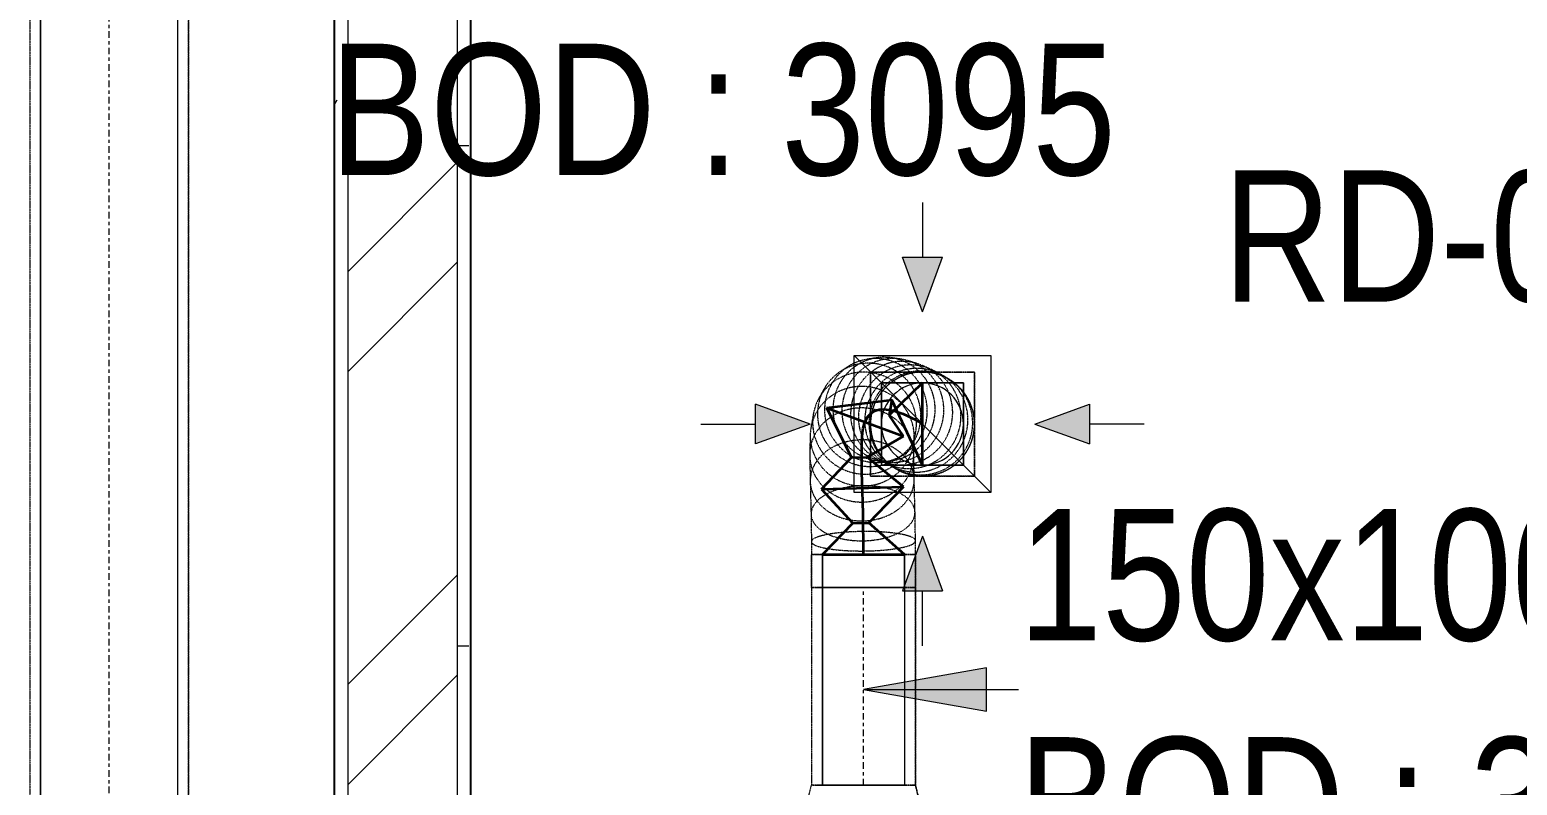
# Model space of a CAD drawing. Header units: inches. Extents: x -83664 to 20107, y -47222 to 19398.
# Drawn here: x 2297 to 5014, y -22199 to -20819 of the extents above; entities that cross this region are included whole.
import ezdxf

# ---------------------------------------------------------------- set-up
doc = ezdxf.new("R2010")
doc.units = ezdxf.units.IN
doc.header["$MEASUREMENT"] = 0
doc.linetypes.add('Center', pattern=[29.999999, 12, -6, 6, -6])
doc.linetypes.add('Hidden 0_50', pattern=[1.0584, 0.5292, -0.5292])
for name, color, linetype, lineweight in [('A-DETL-GENF', 7, 'Continuous', 9), ('A-WALL', 7, 'Continuous', 9), ('A-WALL-PATT', 7, 'Continuous', 25), ('G-ANNO-TEXT', 7, 'Continuous', 9), ('M-HVAC-CDFF', 7, 'Continuous', 9), ('M-HVAC-DUCT-CNTR', 7, 'Center', 9), ('M-HVAC-DUCT-IDEN', 7, 'Continuous', 18)]:
    doc.layers.add(name, color=color, linetype=linetype, lineweight=lineweight)
doc.layers.add('M-HVAC-DUCT', color=7, linetype='Continuous', lineweight=9, true_color=0xffe97f)
doc.layers.add('M-HVAC-DUCT-PATT', color=7, linetype='Continuous', lineweight=35, true_color=0x007f00)
doc.styles.add('Arial Narrow_21', font='ARIALN.TTF', dxfattribs={"height": 240})
pattern_1 = [(0, (0, 0), (1219.2, 304.8), [50.292, -864.108, 50.292, -864.108, -4876.8]), (0, (0, 0), (1219.2, 304.8), [-1828.8, 50.292, -1778.508, 50.292, -864.108, -2133.6]), (0, (0, 0), (1219.2, 304.8), [-4572, 50.292, -559.308, 50.292, -1473.708]), (120, (457.2, 152.4), (-873.56454, 903.45817), [50.292, -864.108, 50.292, -864.108, -4876.8]), (120, (457.2, 152.4), (-873.56454, 903.45817), [-1828.8, 50.292, -1778.508, 50.292, -864.108, -2133.6]), (120, (457.2, 152.4), (-873.56454, 903.45817), [-4572, 50.292, -559.308, 50.292, -1473.708]), (240, (609.6, 762), (-345.63546, -1208.25817), [50.292, -864.108, 50.292, -864.108, -4876.8]), (240, (609.6, 762), (-345.63546, -1208.25817), [-1828.8, 50.292, -1778.508, 50.292, -864.108, -2133.6]), (240, (609.6, 762), (-345.63546, -1208.25817), [-4572, 50.292, -559.308, 50.292, -1473.708])]

# ---------------------------------------------------------------- blocks, each defined once
blk = doc.blocks.new('GCE-AT-Return Air Rectangular Diffuser - 150x150-7395131-FIRST FLOOR AC CONDITIONING LAYOUT - PART A')
at = {"layer": 'A-DETL-GENF', "true_color": 0xff00ff}
for points in [[(0, 205), (36.4, 305), (-36.4, 305)], [(-305, -36.4), (-205, 0), (-305, 36.4)], [(305, -36.4), (305, 36.4), (205, 0)], [(36.4, -305), (0, -205), (-36.4, -305)]]:
    blk.add_hatch(color=6, dxfattribs=at).paths.add_polyline_path(points)
at = {"layer": 'A-DETL-GENF', "color": 6, "true_color": 0xff00ff}
for p, q in [((0, 405), (0, 305)), ((0, 205), (-36.4, 305)), ((-36.4, 305), (36.4, 305)), ((0, 205), (36.4, 305)), ((-125, 125), (125, 125)), ((-125, -125), (-125, 125)), ((-125, 125), (125, -125)), ((125, 125), (125, -125)), ((-205, 0), (-305, 36.4)), ((-305, -36.4), (-305, 36.4)), ((205, 0), (305, 36.4)), ((305, 36.4), (305, -36.4)), ((405, 0), (305, 0)), ((-405, 0), (-305, 0)), ((-205, 0), (-305, -36.4)), ((205, 0), (305, -36.4)), ((125, -125), (-125, -125)), ((0, -205), (-36.4, -305)), ((0, -205), (36.4, -305)), ((-36.4, -305), (36.4, -305)), ((0, -405), (0, -305))]:
    blk.add_line(p, q, dxfattribs=at)
blk = doc.blocks.new('M_Rectangular to Round Transition - Angle - 45 Degree-7646591-FIRST FLOOR AC CONDITIONING LAYOUT - PART A')
at = {"layer": 'M-HVAC-DUCT', "color": 6, "true_color": 0xff00ff}
for p, q in [((0, 75), (60.4, 75)), ((60.4, 75), (0, 75)), ((0, 75), (0, -75)), ((0, -75), (0, 75)), ((60.4, 0), (60.4, 75)), ((60.4, 0), (60.4, 75)), ((60.4, -75), (60.4, 0)), ((60.4, -75), (60.4, 0)), ((0, -75), (60.4, -75)), ((60.4, -75), (0, -75))]:
    blk.add_line(p, q, dxfattribs=at)
blk = doc.blocks.new('M_Rectangular to Round Transition - Angle - 45 Degree-6761975-FIRST FLOOR AC CONDITIONING LAYOUT - PART A')
at = {"layer": 'M-HVAC-DUCT', "color": 6, "true_color": 0xff00ff}
for p, q in [((124935.4, 86772.7), (124860.4, 86772.7)), ((124860.4, 86772.7), (124860.4, 86697.7)), ((124860.4, 86772.7), (125010.4, 86772.7)), ((124860.4, 86622.7), (124860.4, 86772.7)), ((125010.4, 86772.7), (124935.4, 86772.7)), ((125010.4, 86697.7), (125010.4, 86772.7)), ((125010.4, 86772.7), (125010.4, 86622.7)), ((124860.4, 86697.7), (124860.4, 86622.7)), ((125010.4, 86622.7), (125010.4, 86697.7)), ((124860.4, 86622.7), (124935.4, 86622.7)), ((125010.4, 86622.7), (124860.4, 86622.7)), ((124935.4, 86622.7), (125010.4, 86622.7))]:
    blk.add_line(p, q, dxfattribs=at)
for start, end in [(90, 180), (0, 90), (180, 270), (270, 0)]:
    blk.add_arc((124935.4, 86697.7), 75, start, end, dxfattribs=at)
blk = doc.blocks.new('TEMW-SMBZ-HO-BM-HVAC-00002_rvt-1-FIRST FLOOR AC CONDITIONING LAYOUT - PART A')
at = {"layer": 'M-HVAC-DUCT', "color": 30, "linetype": 'Hidden 0_50', "true_color": 0xff7f00}
for p, q in [((153753.2, 78801), (153753.2, 75738.2)), ((153753.2, 78801), (153753.2, 75738.2)), ((154043.2, 75738.2), (154043.2, 78801)), ((154043.2, 78801), (154043.2, 75738.2))]:
    blk.add_line(p, q, dxfattribs=at)
at = {"layer": 'M-HVAC-DUCT', "color": 30, "true_color": 0xff7f00}
for p, q in [((153773.2, 75738.2), (153773.2, 78801)), ((153773.2, 78801), (153773.2, 75738.2)), ((154023.2, 78801), (154023.2, 75738.2)), ((154023.2, 78801), (154023.2, 75738.2))]:
    blk.add_line(p, q, dxfattribs=at)
at = {"layer": 'M-HVAC-DUCT', "color": 6, "linetype": 'Hidden 0_50', "true_color": 0xff00ff}
for p, q in [((155300.9, 76953.7), (155285.1, 76951.3)), ((155343.2, 76951.5), (155326.3, 76953.8)), ((155374.9, 76943), (155358.3, 76948.2)), ((155248.3, 76937.6), (155235, 76929)), ((155384.4, 76927.7), (155289.4, 76927.7)), ((155289.4, 76927.7), (155289.4, 76832.7)), ((155289.4, 76737.7), (155289.4, 76927.7)), ((155289.4, 76927.7), (155479.4, 76927.7)), ((155399.2, 76932.9), (155384.2, 76939.5)), ((155479.4, 76927.7), (155384.4, 76927.7)), ((155417.6, 76923.5), (155405.3, 76930)), ((155430.1, 76916.2), (155421.8, 76921.1)), ((155436, 76912.4), (155433, 76914.3)), ((155479.4, 76832.7), (155479.4, 76927.7)), ((155479.4, 76927.7), (155479.4, 76737.7)), ((155204.4, 76896.5), (155195.3, 76880.1)), ((155185, 76851.4), (155180.6, 76826.2)), ((155289.4, 76832.7), (155289.4, 76737.7)), ((155479.4, 76737.7), (155479.4, 76832.7)), ((155179.3, 76813.7), (155178.3, 76778.4)), ((155368, 76794.6), (155371.9, 76817.2)), ((155368.3, 76773.8), (155369.2, 76807.1)), ((155339, 76770), (155350.3, 76777.3)), ((155361.7, 76788.5), (155369.5, 76802.5)), ((155369.2, 76731.7), (155368.3, 76777.5)), ((155178.3, 76774.6), (155179.3, 76727.7)), ((155301.9, 76765.4), (155317.3, 76763.3)), ((155302.1, 76766.7), (155317.7, 76761.8)), ((155308.4, 76765.3), (155322.8, 76759)), ((155313.5, 76763.5), (155327.4, 76765.5)), ((155316.7, 76761.9), (155328.7, 76755.6)), ((155324.4, 76758), (155332.6, 76753.1)), ((155329.6, 76754.9), (155332.7, 76753)), ((155179.3, 76727.4), (155180.8, 76667.6)), ((155289.4, 76737.7), (155384.4, 76737.7)), ((155479.4, 76737.7), (155289.4, 76737.7)), ((155370.7, 76671.7), (155369.2, 76732)), ((155384.4, 76737.7), (155479.4, 76737.7)), ((155371.5, 76619.3), (155370.7, 76671.5)), ((155180.8, 76667.9), (155181.5, 76617.8)), ((155181.5, 76617.8), (155181.5, 76594.3)), ((155371.5, 76594.3), (155371.5, 76619.2)), ((155181.5, 76594.3), (155371.5, 76594.3)), ((155181.5, 76594.3), (155371.5, 76594.3)), ((155181.5, 76533.9), (155181.5, 76594.3)), ((155181.5, 76594.3), (155181.5, 76533.9)), ((155276.5, 76594.3), (155181.5, 76594.3)), ((155276.5, 76594.3), (155181.5, 76594.3)), ((155371.5, 76594.3), (155276.5, 76594.3)), ((155371.5, 76594.3), (155276.5, 76594.3)), ((155371.5, 76533.9), (155371.5, 76594.3)), ((155371.5, 76594.3), (155371.5, 76533.9)), ((155371.5, 76533.9), (155181.5, 76533.9)), ((155181.5, 76533.9), (155371.5, 76533.9)), ((155181.5, 76533.9), (155181.5, 76172.7)), ((155181.5, 76533.9), (155181.5, 76172.7)), ((155371.5, 76533.9), (155181.5, 76533.9)), ((155181.5, 76533.9), (155371.5, 76533.9)), ((155371.5, 76172.7), (155371.5, 76533.9)), ((155371.5, 76533.9), (155371.5, 76172.7)), ((155131.5, 75972.7), (155181.5, 76172.7)), ((155131.5, 75972.7), (155181.5, 76172.7)), ((155371.5, 76172.7), (155181.5, 76172.7)), ((155181.5, 76172.7), (155371.5, 76172.7)), ((155371.5, 76172.7), (155181.5, 76172.7)), ((155181.5, 76172.7), (155371.5, 76172.7)), ((155421.5, 75972.7), (155371.5, 76172.7)), ((155371.5, 76172.7), (155421.5, 75972.7))]:
    blk.add_line(p, q, dxfattribs=at)
at = {"layer": 'M-HVAC-DUCT', "color": 6, "true_color": 0xff00ff}
for p, q in [((155201.5, 76533.9), (155351.5, 76533.9)), ((155351.5, 76533.9), (155201.5, 76533.9)), ((155201.5, 76172.7), (155201.5, 76533.9)), ((155201.5, 76533.9), (155201.5, 76172.7)), ((155351.5, 76533.9), (155351.5, 76172.7)), ((155351.5, 76533.9), (155351.5, 76172.7)), ((155201.5, 76172.7), (155351.5, 76172.7)), ((155351.5, 76172.7), (155201.5, 76172.7))]:
    blk.add_line(p, q, dxfattribs=at)
at = {"layer": 'M-HVAC-DUCT', "color": 6, "linetype": 'Hidden 0_50', "true_color": 0xff00ff}
for start, end in [(358.4267, 178.4267), (90, 180), (0, 90), (178.4267, 358.4267), (180, 270), (270, 0)]:
    blk.add_arc((155384.4, 76832.7), 95, start, end, dxfattribs=at)
for points in [[(155381.4, 76848.2), (155381.4, 76856.5), (155379.2, 76873), (155369.6, 76896.1), (155354.4, 76916.1), (155334.6, 76931.5), (155311.5, 76941.3), (155286.8, 76944.9), (155262.1, 76942), (155239.1, 76932.7), (155219.3, 76917.8), (155204.2, 76898.3), (155194.7, 76875.4), (155192.5, 76858.9), (155192.6, 76850.7)], [(155393.2, 76855.8), (155393.2, 76864.1), (155391.2, 76880.7), (155381.9, 76904), (155366.9, 76924.1), (155347.4, 76939.7), (155324.5, 76949.7), (155300, 76953.4), (155275.4, 76950.5), (155252.4, 76941.3), (155232.7, 76926.4), (155217.4, 76906.8), (155207.8, 76883.8), (155205.5, 76867.3), (155205.4, 76859)], [(155407.5, 76857.9), (155407.7, 76866.2), (155405.8, 76882.8), (155396.8, 76906.2), (155382.1, 76926.3), (155362.8, 76942), (155340.2, 76952), (155315.8, 76955.7), (155291.3, 76952.8), (155268.3, 76943.7), (155248.5, 76928.7), (155233.2, 76909.1), (155223.3, 76886.1), (155220.9, 76869.5), (155220.8, 76861.2)], [(155423.4, 76855.8), (155423.6, 76864.1), (155421.9, 76880.7), (155413, 76904), (155398.6, 76924.1), (155379.5, 76939.7), (155357, 76949.7), (155332.7, 76953.4), (155308.2, 76950.6), (155285.3, 76941.4), (155265.4, 76926.5), (155249.9, 76906.8), (155239.9, 76883.9), (155237.3, 76867.3), (155237.1, 76859.1)], [(155439.5, 76850.7), (155439.8, 76859), (155438.1, 76875.6), (155429.4, 76898.9), (155415.1, 76919), (155396, 76934.5), (155373.6, 76944.5), (155349.2, 76948.2), (155324.7, 76945.4), (155301.7, 76936.2), (155281.7, 76921.3), (155266.1, 76901.8), (155256, 76878.8), (155253.3, 76862.3), (155253.1, 76854)], [(155454.6, 76844.1), (155454.9, 76852.4), (155453.3, 76868.9), (155444.6, 76892.2), (155430.2, 76912.3), (155411.1, 76927.9), (155388.5, 76938), (155364.1, 76941.7), (155339.5, 76938.9), (155316.4, 76929.8), (155296.3, 76915), (155280.6, 76895.4), (155270.4, 76872.5), (155267.7, 76856), (155267.4, 76847.8)], [(155373.3, 76833.8), (155373.2, 76841.9), (155370.9, 76858.2), (155361.1, 76881), (155345.7, 76900.6), (155325.7, 76915.7), (155302.5, 76925.2), (155277.7, 76928.6), (155252.9, 76925.5), (155229.8, 76916.2), (155210.1, 76901.3), (155195, 76881.9), (155185.6, 76859.2), (155183.6, 76843), (155183.7, 76834.8)], [(155467.3, 76837.4), (155467.6, 76845.7), (155465.9, 76862.2), (155457.2, 76885.6), (155442.6, 76905.8), (155423.4, 76921.4), (155400.7, 76931.5), (155376.1, 76935.4), (155351.4, 76932.7), (155328.1, 76923.6), (155307.9, 76908.8), (155292.1, 76889.3), (155281.8, 76866.4), (155279.2, 76850), (155278.9, 76841.7)], [(155476.1, 76832.1), (155476.3, 76840.4), (155474.6, 76857), (155465.7, 76880.4), (155451.1, 76900.7), (155431.6, 76916.5), (155408.8, 76926.7), (155384.1, 76930.6), (155359.2, 76928), (155335.8, 76919), (155315.5, 76904.3), (155299.7, 76884.8), (155289.4, 76861.9), (155286.8, 76845.4), (155286.6, 76837.1)], [(155479.3, 76830.1), (155479.5, 76838.3), (155477.8, 76855), (155468.9, 76878.4), (155454.1, 76898.7), (155434.7, 76914.5), (155411.8, 76924.8), (155387, 76928.7), (155362, 76926.1), (155338.6, 76917.2), (155318.3, 76902.5), (155302.5, 76883), (155292.3, 76860.1), (155289.6, 76843.6), (155289.4, 76835.3)], [(155369.3, 76810.7), (155369.2, 76818.7), (155366.8, 76834.5), (155356.9, 76856.7), (155341.4, 76875.7), (155321.3, 76890.2), (155298, 76899.3), (155273.1, 76902.4), (155248.3, 76899.2), (155225.2, 76889.9), (155205.5, 76875.2), (155190.5, 76856.1), (155181.2, 76833.9), (155179.2, 76818), (155179.3, 76810)], [(155368.3, 76777.2), (155368.2, 76784.7), (155365.8, 76799.7), (155355.8, 76820.6), (155340.3, 76838.4), (155320.2, 76852), (155296.9, 76860.4), (155272, 76863.1), (155247.1, 76859.8), (155224.1, 76850.8), (155204.4, 76836.8), (155189.4, 76818.6), (155180.1, 76797.5), (155178.2, 76782.4), (155178.3, 76774.9)], [(155205.4, 76859), (155205.4, 76850.7), (155207.4, 76834.1), (155216.7, 76810.8), (155231.7, 76790.7), (155251.2, 76775.1), (155274, 76765.1), (155298.6, 76761.4), (155323.2, 76764.3), (155346.2, 76773.5), (155365.9, 76788.4), (155381.2, 76808), (155390.8, 76831), (155393.1, 76847.5), (155393.2, 76855.8)], [(155220.8, 76861.2), (155220.6, 76853), (155222.5, 76836.3), (155231.5, 76813), (155246.2, 76792.8), (155265.5, 76777.2), (155288.1, 76767.2), (155312.5, 76763.5), (155337, 76766.3), (155360, 76775.5), (155379.8, 76790.4), (155395.1, 76810.1), (155405, 76833.1), (155407.4, 76849.6), (155407.5, 76857.9)], [(155237.1, 76859.1), (155236.9, 76850.8), (155238.6, 76834.2), (155247.4, 76810.8), (155261.9, 76790.7), (155281, 76775.1), (155303.5, 76765.1), (155327.8, 76761.4), (155352.3, 76764.3), (155375.2, 76773.5), (155395.1, 76788.4), (155410.6, 76808), (155420.6, 76831), (155423.2, 76847.5), (155423.4, 76855.8)], [(155183.7, 76834.8), (155183.7, 76826.7), (155186, 76810.4), (155195.8, 76787.6), (155211.2, 76768), (155231.2, 76752.9), (155254.4, 76743.4), (155279.3, 76740), (155304.1, 76743.1), (155327.1, 76752.4), (155346.9, 76767.3), (155361.9, 76786.7), (155371.3, 76809.4), (155373.4, 76825.6), (155373.3, 76833.8)], [(155192.6, 76850.7), (155192.6, 76842.5), (155194.8, 76826), (155204.4, 76802.9), (155219.6, 76782.9), (155239.4, 76767.5), (155262.4, 76757.6), (155287.2, 76754.1), (155311.9, 76757), (155334.9, 76766.2), (155354.6, 76781.1), (155369.8, 76800.7), (155379.3, 76823.6), (155381.4, 76840), (155381.4, 76848.2)], [(155253.1, 76854), (155252.8, 76845.8), (155254.4, 76829.2), (155263.2, 76805.9), (155277.5, 76785.8), (155296.6, 76770.2), (155319, 76760.2), (155343.3, 76756.6), (155367.8, 76759.4), (155390.9, 76768.6), (155410.9, 76783.4), (155426.5, 76803), (155436.6, 76826), (155439.2, 76842.5), (155439.5, 76850.7)], [(155267.4, 76847.8), (155267.1, 76839.5), (155268.7, 76822.9), (155277.4, 76799.7), (155291.8, 76779.5), (155311, 76763.9), (155333.5, 76753.9), (155357.9, 76750.2), (155382.5, 76753), (155405.6, 76762.1), (155425.8, 76776.9), (155441.4, 76796.5), (155451.7, 76819.4), (155454.4, 76835.8), (155454.6, 76844.1)], [(155278.9, 76841.7), (155278.6, 76833.4), (155280.3, 76816.8), (155289.1, 76793.5), (155303.6, 76773.3), (155322.9, 76757.6), (155345.6, 76747.5), (155370.1, 76743.7), (155394.9, 76746.4), (155418.2, 76755.5), (155438.4, 76770.2), (155454.1, 76789.7), (155464.4, 76812.6), (155467.1, 76829.1), (155467.3, 76837.4)], [(155286.6, 76837.1), (155286.3, 76828.8), (155288, 76812.2), (155296.9, 76788.8), (155311.6, 76768.5), (155331, 76752.8), (155353.9, 76742.6), (155378.6, 76738.6), (155403.5, 76741.3), (155426.9, 76750.2), (155447.2, 76765), (155463, 76784.5), (155473.2, 76807.4), (155475.9, 76823.9), (155476.1, 76832.1)], [(155289.4, 76835.3), (155289.2, 76827), (155290.9, 76810.4), (155299.8, 76786.9), (155314.6, 76766.6), (155334, 76750.8), (155356.9, 76740.6), (155381.7, 76736.6), (155406.7, 76739.2), (155430.1, 76748.2), (155450.4, 76762.9), (155466.2, 76782.4), (155476.4, 76805.3), (155479.1, 76821.8), (155479.3, 76830.1)], [(155179.3, 76810), (155179.4, 76802.1), (155181.8, 76786.2), (155191.7, 76764.1), (155207.2, 76745.1), (155227.3, 76730.5), (155250.6, 76721.4), (155275.5, 76718.4), (155300.3, 76721.6), (155323.4, 76730.9), (155343.1, 76745.6), (155358.1, 76764.7), (155367.4, 76786.9), (155369.4, 76802.8), (155369.3, 76810.7)], [(155178.3, 76774.9), (155178.4, 76767.4), (155180.8, 76752.5), (155190.8, 76731.6), (155206.3, 76713.8), (155226.4, 76700.2), (155249.8, 76691.8), (155274.7, 76689.1), (155299.5, 76692.4), (155322.5, 76701.3), (155342.2, 76715.4), (155357.2, 76733.6), (155366.5, 76754.7), (155368.4, 76769.7), (155368.3, 76777.2)], [(155369.2, 76731.4), (155369.1, 76737.9), (155366.7, 76750.8), (155356.9, 76768.7), (155341.4, 76783.9), (155321.3, 76795.4), (155298, 76802.5), (155273.1, 76804.6), (155248.3, 76801.6), (155225.2, 76793.7), (155205.5, 76781.5), (155190.5, 76765.7), (155181.1, 76747.4), (155179.2, 76734.5), (155179.2, 76728)], [(155179.2, 76728), (155179.3, 76721.5), (155181.7, 76708.7), (155191.6, 76690.8), (155207.1, 76675.6), (155227.2, 76664), (155250.4, 76657), (155275.3, 76654.9), (155300.2, 76657.8), (155323.2, 76665.7), (155343, 76678), (155358, 76693.8), (155367.3, 76712), (155369.3, 76724.9), (155369.2, 76731.4)], [(155370.7, 76671.3), (155370.7, 76675.8), (155368.4, 76684.5), (155358.7, 76696.6), (155343.3, 76706.9), (155323.3, 76714.6), (155300.1, 76719.3), (155275.2, 76720.6), (155250.4, 76718.4), (155227.3, 76712.9), (155207.4, 76704.5), (155192.3, 76693.7), (155182.8, 76681.2), (155180.7, 76672.5), (155180.8, 76668)], [(155180.8, 76668), (155180.8, 76663.6), (155183.1, 76654.9), (155192.8, 76642.8), (155208.2, 76632.5), (155228.1, 76624.7), (155251.4, 76620.1), (155276.3, 76618.8), (155301.1, 76620.9), (155324.2, 76626.4), (155344, 76634.9), (155359.2, 76645.7), (155368.7, 76658.1), (155370.8, 76666.9), (155370.7, 76671.3)], [(155371.5, 76619.2), (155371.5, 76620.8), (155369.4, 76623.9), (155359.8, 76628.2), (155344.5, 76631.8), (155324.6, 76634.5), (155301.4, 76636.1), (155276.5, 76636.5), (155251.7, 76635.7), (155228.5, 76633.8), (155208.6, 76630.8), (155193.3, 76626.9), (155183.7, 76622.5), (155181.5, 76619.4), (155181.5, 76617.8)], [(155181.5, 76617.8), (155181.5, 76616.2), (155183.7, 76613.2), (155193.3, 76608.9), (155208.6, 76605.3), (155228.5, 76602.6), (155251.7, 76600.9), (155276.5, 76600.5), (155301.4, 76601.3), (155324.6, 76603.3), (155344.5, 76606.3), (155359.8, 76610.1), (155369.4, 76614.6), (155371.5, 76617.6), (155371.5, 76619.2)]]:
    blk.add_open_spline(points, degree=3, dxfattribs=at)
at = {"layer": 'M-HVAC-DUCT-CNTR', "color": 30, "true_color": 0xff7f00}
blk.add_line((153898.2, 75738.2), (153898.2, 78801), dxfattribs=at)
at = {"layer": 'M-HVAC-DUCT-CNTR', "color": 6, "true_color": 0xff00ff}
blk.add_line((155276.5, 76172.7), (155276.5, 76533.9), dxfattribs=at)
at = {"layer": 'M-HVAC-DUCT-CNTR', "color": 6, "linetype": 'Continuous', "lineweight": 35, "true_color": 0xff00ff}
blk.add_open_spline([(155276.5, 76594.3), (155276.5, 76740), (155251.8, 76922.8), (155384.4, 76832.7), (155384.4, 76832.7)], degree=3, knots=[0, 0, 0, 0, 1.433711, 3.840433, 3.840433, 3.840433, 3.840433], dxfattribs=at)
at = {"layer": 'M-HVAC-DUCT-PATT', "color": 6, "true_color": 0xff00ff}
for p, q in [((155384.4, 76907.7), (155323.4, 76848.7)), ((155384.4, 76757.7), (155384.4, 76907.7)), ((155208.7, 76862.1), (155328.3, 76876.9)), ((155208.7, 76862.1), (155349.6, 76810.5)), ((155208.7, 76862.1), (155349.6, 76810.5)), ((155208.7, 76862.1), (155254.6, 76771.6)), ((155328.3, 76876.9), (155323.4, 76848.7)), ((155384.4, 76757.7), (155328.3, 76876.9)), ((155349.6, 76810.5), (155323.4, 76848.7)), ((155349.6, 76810.5), (155283.3, 76771.9)), ((155199.6, 76713.6), (155254.6, 76771.6)), ((155254.6, 76771.6), (155283.3, 76771.9)), ((155349.6, 76717.7), (155283.3, 76771.9)), ((155199.6, 76713.6), (155349.6, 76717.7)), ((155199.6, 76713.6), (155349.6, 76717.7)), ((155199.6, 76713.6), (155257.3, 76651.7)), ((155349.6, 76717.7), (155286.1, 76652.2)), ((155201.5, 76594.3), (155257.3, 76651.7)), ((155257.3, 76651.7), (155286.1, 76652.2)), ((155351.5, 76594.3), (155286.1, 76652.2)), ((155201.5, 76594.3), (155351.5, 76594.3)), ((155201.5, 76594.3), (155351.5, 76594.3))]:
    blk.add_line(p, q, dxfattribs=at)
at = {"layer": 'M-HVAC-CDFF', "color": 6, "linetype": 'Hidden 0_50', "lineweight": 9, "true_color": 0xff00ff}
blk.add_blockref('GCE-AT-Return Air Rectangular Diffuser - 150x150-7395131-FIRST FLOOR AC CONDITIONING LAYOUT - PART A', (155384.4, 76832.7), dxfattribs=at)
at = {"layer": 'M-HVAC-DUCT', "color": 6, "linetype": 'Hidden 0_50', "lineweight": 9, "true_color": 0xff00ff}
blk.add_blockref('M_Rectangular to Round Transition - Angle - 45 Degree-6761975-FIRST FLOOR AC CONDITIONING LAYOUT - PART A', (30448.9, -9865), dxfattribs=at)
at = {"layer": 'M-HVAC-DUCT', "color": 6, "linetype": 'Hidden 0_50', "lineweight": 9, "true_color": 0xff00ff, "rotation": 90}
blk.add_blockref('M_Rectangular to Round Transition - Angle - 45 Degree-7646591-FIRST FLOOR AC CONDITIONING LAYOUT - PART A', (155276.5, 76533.9), dxfattribs=at)
blk = doc.blocks.new('TEMW-SMBZ-HO-BM-HVAC-00002_rvt-2-FIRST FLOOR AC CONDITIONING LAYOUT - PART A')
at = {"layer": 'M-HVAC-DUCT', "color": 30, "linetype": 'Hidden 0_50', "true_color": 0xff7f00}
for p, q in [((153753.2, 78801), (153753.2, 75738.2)), ((153753.2, 78801), (153753.2, 75738.2)), ((154043.2, 75738.2), (154043.2, 78801)), ((154043.2, 78801), (154043.2, 75738.2))]:
    blk.add_line(p, q, dxfattribs=at)
at = {"layer": 'M-HVAC-DUCT', "color": 30, "true_color": 0xff7f00}
for p, q in [((153773.2, 75738.2), (153773.2, 78801)), ((153773.2, 78801), (153773.2, 75738.2)), ((154023.2, 78801), (154023.2, 75738.2)), ((154023.2, 78801), (154023.2, 75738.2))]:
    blk.add_line(p, q, dxfattribs=at)
at = {"layer": 'M-HVAC-DUCT', "color": 6, "linetype": 'Hidden 0_50', "true_color": 0xff00ff}
for p, q in [((155300.9, 76953.7), (155285.1, 76951.3)), ((155343.2, 76951.5), (155326.3, 76953.8)), ((155374.9, 76943), (155358.3, 76948.2)), ((155248.3, 76937.6), (155235, 76929)), ((155384.4, 76927.7), (155289.4, 76927.7)), ((155289.4, 76927.7), (155289.4, 76832.7)), ((155289.4, 76737.7), (155289.4, 76927.7)), ((155289.4, 76927.7), (155479.4, 76927.7)), ((155399.2, 76932.9), (155384.2, 76939.5)), ((155479.4, 76927.7), (155384.4, 76927.7)), ((155417.6, 76923.5), (155405.3, 76930)), ((155430.1, 76916.2), (155421.8, 76921.1)), ((155436, 76912.4), (155433, 76914.3)), ((155479.4, 76832.7), (155479.4, 76927.7)), ((155479.4, 76927.7), (155479.4, 76737.7)), ((155204.4, 76896.5), (155195.3, 76880.1)), ((155185, 76851.4), (155180.6, 76826.2)), ((155289.4, 76832.7), (155289.4, 76737.7)), ((155479.4, 76737.7), (155479.4, 76832.7)), ((155179.3, 76813.7), (155178.3, 76778.4)), ((155368, 76794.6), (155371.9, 76817.2)), ((155368.3, 76773.8), (155369.2, 76807.1)), ((155339, 76770), (155350.3, 76777.3)), ((155361.7, 76788.5), (155369.5, 76802.5)), ((155369.2, 76731.7), (155368.3, 76777.5)), ((155178.3, 76774.6), (155179.3, 76727.7)), ((155301.9, 76765.4), (155317.3, 76763.3)), ((155302.1, 76766.7), (155317.7, 76761.8)), ((155308.4, 76765.3), (155322.8, 76759)), ((155313.5, 76763.5), (155327.4, 76765.5)), ((155316.7, 76761.9), (155328.7, 76755.6)), ((155324.4, 76758), (155332.6, 76753.1)), ((155329.6, 76754.9), (155332.7, 76753)), ((155179.3, 76727.4), (155180.8, 76667.6)), ((155289.4, 76737.7), (155384.4, 76737.7)), ((155479.4, 76737.7), (155289.4, 76737.7)), ((155370.7, 76671.7), (155369.2, 76732)), ((155384.4, 76737.7), (155479.4, 76737.7)), ((155371.5, 76619.3), (155370.7, 76671.5)), ((155180.8, 76667.9), (155181.5, 76617.8)), ((155181.5, 76617.8), (155181.5, 76594.3)), ((155371.5, 76594.3), (155371.5, 76619.2)), ((155181.5, 76594.3), (155371.5, 76594.3)), ((155181.5, 76594.3), (155371.5, 76594.3)), ((155181.5, 76533.9), (155181.5, 76594.3)), ((155181.5, 76594.3), (155181.5, 76533.9)), ((155276.5, 76594.3), (155181.5, 76594.3)), ((155276.5, 76594.3), (155181.5, 76594.3)), ((155371.5, 76594.3), (155276.5, 76594.3)), ((155371.5, 76594.3), (155276.5, 76594.3)), ((155371.5, 76533.9), (155371.5, 76594.3)), ((155371.5, 76594.3), (155371.5, 76533.9)), ((155371.5, 76533.9), (155181.5, 76533.9)), ((155181.5, 76533.9), (155371.5, 76533.9)), ((155181.5, 76533.9), (155181.5, 76172.7)), ((155181.5, 76533.9), (155181.5, 76172.7)), ((155371.5, 76533.9), (155181.5, 76533.9)), ((155181.5, 76533.9), (155371.5, 76533.9)), ((155371.5, 76172.7), (155371.5, 76533.9)), ((155371.5, 76533.9), (155371.5, 76172.7)), ((155131.5, 75972.7), (155181.5, 76172.7)), ((155131.5, 75972.7), (155181.5, 76172.7)), ((155371.5, 76172.7), (155181.5, 76172.7)), ((155181.5, 76172.7), (155371.5, 76172.7)), ((155371.5, 76172.7), (155181.5, 76172.7)), ((155181.5, 76172.7), (155371.5, 76172.7)), ((155421.5, 75972.7), (155371.5, 76172.7)), ((155371.5, 76172.7), (155421.5, 75972.7))]:
    blk.add_line(p, q, dxfattribs=at)
at = {"layer": 'M-HVAC-DUCT', "color": 6, "true_color": 0xff00ff}
for p, q in [((155201.5, 76533.9), (155351.5, 76533.9)), ((155351.5, 76533.9), (155201.5, 76533.9)), ((155201.5, 76172.7), (155201.5, 76533.9)), ((155201.5, 76533.9), (155201.5, 76172.7)), ((155351.5, 76533.9), (155351.5, 76172.7)), ((155351.5, 76533.9), (155351.5, 76172.7)), ((155201.5, 76172.7), (155351.5, 76172.7)), ((155351.5, 76172.7), (155201.5, 76172.7))]:
    blk.add_line(p, q, dxfattribs=at)
at = {"layer": 'M-HVAC-DUCT', "color": 6, "linetype": 'Hidden 0_50', "true_color": 0xff00ff}
for start, end in [(358.4267, 178.4267), (90, 180), (0, 90), (178.4267, 358.4267), (180, 270), (270, 0)]:
    blk.add_arc((155384.4, 76832.7), 95, start, end, dxfattribs=at)
for points in [[(155381.4, 76848.2), (155381.4, 76856.5), (155379.2, 76873), (155369.6, 76896.1), (155354.4, 76916.1), (155334.6, 76931.5), (155311.5, 76941.3), (155286.8, 76944.9), (155262.1, 76942), (155239.1, 76932.7), (155219.3, 76917.8), (155204.2, 76898.3), (155194.7, 76875.4), (155192.5, 76858.9), (155192.6, 76850.7)], [(155393.2, 76855.8), (155393.2, 76864.1), (155391.2, 76880.7), (155381.9, 76904), (155366.9, 76924.1), (155347.4, 76939.7), (155324.5, 76949.7), (155300, 76953.4), (155275.4, 76950.5), (155252.4, 76941.3), (155232.7, 76926.4), (155217.4, 76906.8), (155207.8, 76883.8), (155205.5, 76867.3), (155205.4, 76859)], [(155407.5, 76857.9), (155407.7, 76866.2), (155405.8, 76882.8), (155396.8, 76906.2), (155382.1, 76926.3), (155362.8, 76942), (155340.2, 76952), (155315.8, 76955.7), (155291.3, 76952.8), (155268.3, 76943.7), (155248.5, 76928.7), (155233.2, 76909.1), (155223.3, 76886.1), (155220.9, 76869.5), (155220.8, 76861.2)], [(155423.4, 76855.8), (155423.6, 76864.1), (155421.9, 76880.7), (155413, 76904), (155398.6, 76924.1), (155379.5, 76939.7), (155357, 76949.7), (155332.7, 76953.4), (155308.2, 76950.6), (155285.3, 76941.4), (155265.4, 76926.5), (155249.9, 76906.8), (155239.9, 76883.9), (155237.3, 76867.3), (155237.1, 76859.1)], [(155439.5, 76850.7), (155439.8, 76859), (155438.1, 76875.6), (155429.4, 76898.9), (155415.1, 76919), (155396, 76934.5), (155373.6, 76944.5), (155349.2, 76948.2), (155324.7, 76945.4), (155301.7, 76936.2), (155281.7, 76921.3), (155266.1, 76901.8), (155256, 76878.8), (155253.3, 76862.3), (155253.1, 76854)], [(155454.6, 76844.1), (155454.9, 76852.4), (155453.3, 76868.9), (155444.6, 76892.2), (155430.2, 76912.3), (155411.1, 76927.9), (155388.5, 76938), (155364.1, 76941.7), (155339.5, 76938.9), (155316.4, 76929.8), (155296.3, 76915), (155280.6, 76895.4), (155270.4, 76872.5), (155267.7, 76856), (155267.4, 76847.8)], [(155373.3, 76833.8), (155373.2, 76841.9), (155370.9, 76858.2), (155361.1, 76881), (155345.7, 76900.6), (155325.7, 76915.7), (155302.5, 76925.2), (155277.7, 76928.6), (155252.9, 76925.5), (155229.8, 76916.2), (155210.1, 76901.3), (155195, 76881.9), (155185.6, 76859.2), (155183.6, 76843), (155183.7, 76834.8)], [(155467.3, 76837.4), (155467.6, 76845.7), (155465.9, 76862.2), (155457.2, 76885.6), (155442.6, 76905.8), (155423.4, 76921.4), (155400.7, 76931.5), (155376.1, 76935.4), (155351.4, 76932.7), (155328.1, 76923.6), (155307.9, 76908.8), (155292.1, 76889.3), (155281.8, 76866.4), (155279.2, 76850), (155278.9, 76841.7)], [(155476.1, 76832.1), (155476.3, 76840.4), (155474.6, 76857), (155465.7, 76880.4), (155451.1, 76900.7), (155431.6, 76916.5), (155408.8, 76926.7), (155384.1, 76930.6), (155359.2, 76928), (155335.8, 76919), (155315.5, 76904.3), (155299.7, 76884.8), (155289.4, 76861.9), (155286.8, 76845.4), (155286.6, 76837.1)], [(155479.3, 76830.1), (155479.5, 76838.3), (155477.8, 76855), (155468.9, 76878.4), (155454.1, 76898.7), (155434.7, 76914.5), (155411.8, 76924.8), (155387, 76928.7), (155362, 76926.1), (155338.6, 76917.2), (155318.3, 76902.5), (155302.5, 76883), (155292.3, 76860.1), (155289.6, 76843.6), (155289.4, 76835.3)], [(155369.3, 76810.7), (155369.2, 76818.7), (155366.8, 76834.5), (155356.9, 76856.7), (155341.4, 76875.7), (155321.3, 76890.2), (155298, 76899.3), (155273.1, 76902.4), (155248.3, 76899.2), (155225.2, 76889.9), (155205.5, 76875.2), (155190.5, 76856.1), (155181.2, 76833.9), (155179.2, 76818), (155179.3, 76810)], [(155368.3, 76777.2), (155368.2, 76784.7), (155365.8, 76799.7), (155355.8, 76820.6), (155340.3, 76838.4), (155320.2, 76852), (155296.9, 76860.4), (155272, 76863.1), (155247.1, 76859.8), (155224.1, 76850.8), (155204.4, 76836.8), (155189.4, 76818.6), (155180.1, 76797.5), (155178.2, 76782.4), (155178.3, 76774.9)], [(155205.4, 76859), (155205.4, 76850.7), (155207.4, 76834.1), (155216.7, 76810.8), (155231.7, 76790.7), (155251.2, 76775.1), (155274, 76765.1), (155298.6, 76761.4), (155323.2, 76764.3), (155346.2, 76773.5), (155365.9, 76788.4), (155381.2, 76808), (155390.8, 76831), (155393.1, 76847.5), (155393.2, 76855.8)], [(155220.8, 76861.2), (155220.6, 76853), (155222.5, 76836.3), (155231.5, 76813), (155246.2, 76792.8), (155265.5, 76777.2), (155288.1, 76767.2), (155312.5, 76763.5), (155337, 76766.3), (155360, 76775.5), (155379.8, 76790.4), (155395.1, 76810.1), (155405, 76833.1), (155407.4, 76849.6), (155407.5, 76857.9)], [(155237.1, 76859.1), (155236.9, 76850.8), (155238.6, 76834.2), (155247.4, 76810.8), (155261.9, 76790.7), (155281, 76775.1), (155303.5, 76765.1), (155327.8, 76761.4), (155352.3, 76764.3), (155375.2, 76773.5), (155395.1, 76788.4), (155410.6, 76808), (155420.6, 76831), (155423.2, 76847.5), (155423.4, 76855.8)], [(155183.7, 76834.8), (155183.7, 76826.7), (155186, 76810.4), (155195.8, 76787.6), (155211.2, 76768), (155231.2, 76752.9), (155254.4, 76743.4), (155279.3, 76740), (155304.1, 76743.1), (155327.1, 76752.4), (155346.9, 76767.3), (155361.9, 76786.7), (155371.3, 76809.4), (155373.4, 76825.6), (155373.3, 76833.8)], [(155192.6, 76850.7), (155192.6, 76842.5), (155194.8, 76826), (155204.4, 76802.9), (155219.6, 76782.9), (155239.4, 76767.5), (155262.4, 76757.6), (155287.2, 76754.1), (155311.9, 76757), (155334.9, 76766.2), (155354.6, 76781.1), (155369.8, 76800.7), (155379.3, 76823.6), (155381.4, 76840), (155381.4, 76848.2)], [(155253.1, 76854), (155252.8, 76845.8), (155254.4, 76829.2), (155263.2, 76805.9), (155277.5, 76785.8), (155296.6, 76770.2), (155319, 76760.2), (155343.3, 76756.6), (155367.8, 76759.4), (155390.9, 76768.6), (155410.9, 76783.4), (155426.5, 76803), (155436.6, 76826), (155439.2, 76842.5), (155439.5, 76850.7)], [(155267.4, 76847.8), (155267.1, 76839.5), (155268.7, 76822.9), (155277.4, 76799.7), (155291.8, 76779.5), (155311, 76763.9), (155333.5, 76753.9), (155357.9, 76750.2), (155382.5, 76753), (155405.6, 76762.1), (155425.8, 76776.9), (155441.4, 76796.5), (155451.7, 76819.4), (155454.4, 76835.8), (155454.6, 76844.1)], [(155278.9, 76841.7), (155278.6, 76833.4), (155280.3, 76816.8), (155289.1, 76793.5), (155303.6, 76773.3), (155322.9, 76757.6), (155345.6, 76747.5), (155370.1, 76743.7), (155394.9, 76746.4), (155418.2, 76755.5), (155438.4, 76770.2), (155454.1, 76789.7), (155464.4, 76812.6), (155467.1, 76829.1), (155467.3, 76837.4)], [(155286.6, 76837.1), (155286.3, 76828.8), (155288, 76812.2), (155296.9, 76788.8), (155311.6, 76768.5), (155331, 76752.8), (155353.9, 76742.6), (155378.6, 76738.6), (155403.5, 76741.3), (155426.9, 76750.2), (155447.2, 76765), (155463, 76784.5), (155473.2, 76807.4), (155475.9, 76823.9), (155476.1, 76832.1)], [(155289.4, 76835.3), (155289.2, 76827), (155290.9, 76810.4), (155299.8, 76786.9), (155314.6, 76766.6), (155334, 76750.8), (155356.9, 76740.6), (155381.7, 76736.6), (155406.7, 76739.2), (155430.1, 76748.2), (155450.4, 76762.9), (155466.2, 76782.4), (155476.4, 76805.3), (155479.1, 76821.8), (155479.3, 76830.1)], [(155179.3, 76810), (155179.4, 76802.1), (155181.8, 76786.2), (155191.7, 76764.1), (155207.2, 76745.1), (155227.3, 76730.5), (155250.6, 76721.4), (155275.5, 76718.4), (155300.3, 76721.6), (155323.4, 76730.9), (155343.1, 76745.6), (155358.1, 76764.7), (155367.4, 76786.9), (155369.4, 76802.8), (155369.3, 76810.7)], [(155178.3, 76774.9), (155178.4, 76767.4), (155180.8, 76752.5), (155190.8, 76731.6), (155206.3, 76713.8), (155226.4, 76700.2), (155249.8, 76691.8), (155274.7, 76689.1), (155299.5, 76692.4), (155322.5, 76701.3), (155342.2, 76715.4), (155357.2, 76733.6), (155366.5, 76754.7), (155368.4, 76769.7), (155368.3, 76777.2)], [(155369.2, 76731.4), (155369.1, 76737.9), (155366.7, 76750.8), (155356.9, 76768.7), (155341.4, 76783.9), (155321.3, 76795.4), (155298, 76802.5), (155273.1, 76804.6), (155248.3, 76801.6), (155225.2, 76793.7), (155205.5, 76781.5), (155190.5, 76765.7), (155181.1, 76747.4), (155179.2, 76734.5), (155179.2, 76728)], [(155179.2, 76728), (155179.3, 76721.5), (155181.7, 76708.7), (155191.6, 76690.8), (155207.1, 76675.6), (155227.2, 76664), (155250.4, 76657), (155275.3, 76654.9), (155300.2, 76657.8), (155323.2, 76665.7), (155343, 76678), (155358, 76693.8), (155367.3, 76712), (155369.3, 76724.9), (155369.2, 76731.4)], [(155370.7, 76671.3), (155370.7, 76675.8), (155368.4, 76684.5), (155358.7, 76696.6), (155343.3, 76706.9), (155323.3, 76714.6), (155300.1, 76719.3), (155275.2, 76720.6), (155250.4, 76718.4), (155227.3, 76712.9), (155207.4, 76704.5), (155192.3, 76693.7), (155182.8, 76681.2), (155180.7, 76672.5), (155180.8, 76668)], [(155180.8, 76668), (155180.8, 76663.6), (155183.1, 76654.9), (155192.8, 76642.8), (155208.2, 76632.5), (155228.1, 76624.7), (155251.4, 76620.1), (155276.3, 76618.8), (155301.1, 76620.9), (155324.2, 76626.4), (155344, 76634.9), (155359.2, 76645.7), (155368.7, 76658.1), (155370.8, 76666.9), (155370.7, 76671.3)], [(155371.5, 76619.2), (155371.5, 76620.8), (155369.4, 76623.9), (155359.8, 76628.2), (155344.5, 76631.8), (155324.6, 76634.5), (155301.4, 76636.1), (155276.5, 76636.5), (155251.7, 76635.7), (155228.5, 76633.8), (155208.6, 76630.8), (155193.3, 76626.9), (155183.7, 76622.5), (155181.5, 76619.4), (155181.5, 76617.8)], [(155181.5, 76617.8), (155181.5, 76616.2), (155183.7, 76613.2), (155193.3, 76608.9), (155208.6, 76605.3), (155228.5, 76602.6), (155251.7, 76600.9), (155276.5, 76600.5), (155301.4, 76601.3), (155324.6, 76603.3), (155344.5, 76606.3), (155359.8, 76610.1), (155369.4, 76614.6), (155371.5, 76617.6), (155371.5, 76619.2)]]:
    blk.add_open_spline(points, degree=3, dxfattribs=at)
at = {"layer": 'M-HVAC-DUCT-CNTR', "color": 30, "true_color": 0xff7f00}
blk.add_line((153898.2, 75738.2), (153898.2, 78801), dxfattribs=at)
at = {"layer": 'M-HVAC-DUCT-CNTR', "color": 6, "true_color": 0xff00ff}
blk.add_line((155276.5, 76172.7), (155276.5, 76533.9), dxfattribs=at)
at = {"layer": 'M-HVAC-DUCT-CNTR', "color": 6, "linetype": 'Continuous', "lineweight": 35, "true_color": 0xff00ff}
blk.add_open_spline([(155276.5, 76594.3), (155276.5, 76740), (155251.8, 76922.8), (155384.4, 76832.7), (155384.4, 76832.7)], degree=3, knots=[0, 0, 0, 0, 1.433711, 3.840433, 3.840433, 3.840433, 3.840433], dxfattribs=at)
at = {"layer": 'M-HVAC-DUCT-PATT', "color": 6, "true_color": 0xff00ff}
for p, q in [((155384.4, 76907.7), (155323.4, 76848.7)), ((155384.4, 76757.7), (155384.4, 76907.7)), ((155208.7, 76862.1), (155328.3, 76876.9)), ((155208.7, 76862.1), (155349.6, 76810.5)), ((155208.7, 76862.1), (155349.6, 76810.5)), ((155208.7, 76862.1), (155254.6, 76771.6)), ((155328.3, 76876.9), (155323.4, 76848.7)), ((155384.4, 76757.7), (155328.3, 76876.9)), ((155349.6, 76810.5), (155323.4, 76848.7)), ((155349.6, 76810.5), (155283.3, 76771.9)), ((155199.6, 76713.6), (155254.6, 76771.6)), ((155254.6, 76771.6), (155283.3, 76771.9)), ((155349.6, 76717.7), (155283.3, 76771.9)), ((155199.6, 76713.6), (155349.6, 76717.7)), ((155199.6, 76713.6), (155349.6, 76717.7)), ((155199.6, 76713.6), (155257.3, 76651.7)), ((155349.6, 76717.7), (155286.1, 76652.2)), ((155201.5, 76594.3), (155257.3, 76651.7)), ((155257.3, 76651.7), (155286.1, 76652.2)), ((155351.5, 76594.3), (155286.1, 76652.2)), ((155201.5, 76594.3), (155351.5, 76594.3)), ((155201.5, 76594.3), (155351.5, 76594.3))]:
    blk.add_line(p, q, dxfattribs=at)
at = {"layer": 'M-HVAC-CDFF', "color": 6, "linetype": 'Hidden 0_50', "lineweight": 9, "true_color": 0xff00ff}
blk.add_blockref('GCE-AT-Return Air Rectangular Diffuser - 150x150-7395131-FIRST FLOOR AC CONDITIONING LAYOUT - PART A', (155384.4, 76832.7), dxfattribs=at)
at = {"layer": 'M-HVAC-DUCT', "color": 6, "linetype": 'Hidden 0_50', "lineweight": 9, "true_color": 0xff00ff}
blk.add_blockref('M_Rectangular to Round Transition - Angle - 45 Degree-6761975-FIRST FLOOR AC CONDITIONING LAYOUT - PART A', (30448.9, -9865), dxfattribs=at)
at = {"layer": 'M-HVAC-DUCT', "color": 6, "linetype": 'Hidden 0_50', "lineweight": 9, "true_color": 0xff00ff, "rotation": 90}
blk.add_blockref('M_Rectangular to Round Transition - Angle - 45 Degree-7646591-FIRST FLOOR AC CONDITIONING LAYOUT - PART A', (155276.5, 76533.9), dxfattribs=at)
blk = doc.blocks.new('SMBZ_Hospital Arch Model_2026_01_29_rvt-1-FIRST FLOOR AC CONDITIONING LAYOUT - PART A')
at = {"layer": 'A-WALL-PATT', "lineweight": 9, "true_color": 0xbbbbbb}
h = blk.add_hatch(dxfattribs=at)
h.set_pattern_fill('FP_12', color=9, style=0, pattern_type=2)
h.set_pattern_definition([(45, (0, 0), (-377.1708, 377.1708), []), (45, (0, 571.5), (-377.1708, 377.1708), [])])
h.paths.add_polyline_path([(154334.4, 75307.7), (154534.4, 75307.7), (154534.4, 79807.7), (154334.4, 79807.7), (154334.4, 75332.7)])
h = blk.add_hatch(dxfattribs=at)
h.set_pattern_fill('FP_13', color=9, style=0, pattern_type=2)
h.set_pattern_definition(pattern_1)
h.paths.add_polyline_path([(154309.4, 75307.7), (154334.4, 75307.7), (154334.4, 79782.7), (154309.4, 79782.7), (154309.4, 75332.7)])
h = blk.add_hatch(dxfattribs=at)
h.set_pattern_fill('FP_13', color=9, style=0, pattern_type=2)
h.set_pattern_definition(pattern_1)
h.paths.add_polyline_path([(154559.4, 75332.7), (154559.4, 79782.7), (154534.4, 79782.7), (154534.4, 75332.7)])
at = {"layer": 'A-WALL', "color": 9, "lineweight": 25, "true_color": 0xbbbbbb}
for p, q in [((154309.4, 79782.7), (154309.4, 75332.7)), ((154559.4, 75332.7), (154559.4, 79782.7))]:
    blk.add_line(p, q, dxfattribs=at)
at = {"layer": 'A-WALL', "color": 9, "true_color": 0xbbbbbb}
for p, q in [((154309.4, 79782.7), (154309.4, 75332.7)), ((154334.4, 79782.7), (154334.4, 75332.7)), ((154534.4, 79782.7), (154534.4, 75332.7)), ((154559.4, 75332.7), (154559.4, 79782.7))]:
    blk.add_line(p, q, dxfattribs=at)

msp = doc.modelspace()

# ---------------------------------------------------------------- hatches: boundary and pattern name
at = {"layer": 'M-HVAC-DUCT-IDEN', "lineweight": 9}
msp.add_hatch(color=256, dxfattribs=at).paths.add_polyline_path([(3819.9, -22024.5), (4044.9, -22064.1), (4044.9, -21984.8)])

# ---------------------------------------------------------------- linework, layer by layer
for p, q in [((4044.9, -21984.8), (3819.9, -22024.5)), ((4044.9, -22064.1), (4044.9, -21984.8)), ((3819.9, -22024.5), (4044.9, -22064.1)), ((3819.9, -22024.5), (4102.9, -22024.5))]:
    msp.add_line(p, q, dxfattribs=at)

# ---------------------------------------------------------------- block references
at = {"lineweight": 5}
for name in ['SMBZ_Hospital Arch Model_2026_01_29_rvt-1-FIRST FLOOR AC CONDITIONING LAYOUT - PART A', 'TEMW-SMBZ-HO-BM-HVAC-00002_rvt-1-FIRST FLOOR AC CONDITIONING LAYOUT - PART A', 'TEMW-SMBZ-HO-BM-HVAC-00002_rvt-2-FIRST FLOOR AC CONDITIONING LAYOUT - PART A']:
    msp.add_blockref(name, (-151456.7, -98372.2), dxfattribs=at)

# ---------------------------------------------------------------- texts
at = {"layer": 'G-ANNO-TEXT', "insert": (4476.8, -21076), "char_height": 240, "width": 1010.126, "attachment_point": 1, "style": 'Arial Narrow_21'}
msp.add_mtext('RD-02', dxfattribs=at)
at = {"layer": 'M-HVAC-DUCT-IDEN', "lineweight": 9, "char_height": 240, "attachment_point": 1, "style": 'Arial Narrow_21'}
for s, insert, width in [('BOD : 3095', (2844.6, -20844.7), 1803.797), ('150x100 RAD', (4102.9, -21694.9), 2152.531), ('BOD : 3880', (4102.9, -22111.6), 1803.797)]:
    msp.add_mtext(s, dxfattribs=dict(at, insert=insert, width=width))

doc.saveas('drawing.dxf')
